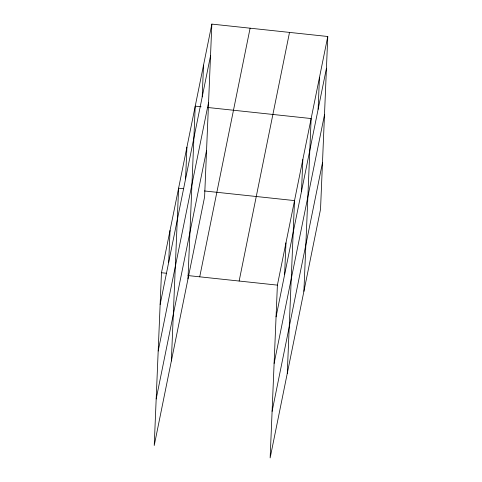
<?xml version="1.0" encoding="UTF-8"?>
<svg xmlns="http://www.w3.org/2000/svg" width="482" height="482" viewBox="0 0 482 482"><rect width="100%" height="100%" fill="white"/><g stroke="black" fill="none" stroke-linecap="round" stroke-linejoin="round"><path stroke-width="0.72" d="M211.851 24.1L161.47 272.734L154.228 445.501L204.609 196.873L211.851 24.1L327.772 36.499L320.53 209.266L270.149 457.9L277.391 285.127L327.772 36.499M168.706 262.214L170.038 230.462M171.357 360.97L178.599 188.197L183.75 188.745M185.582 178.924L186.914 147.173M187.98 278.921L195.222 106.148L201.108 106.775M202.205 96.876L203.537 65.124M284.627 274.613L285.959 242.862M287.278 373.363L294.52 200.596L204.35 190.95M301.503 191.324L302.835 159.572M303.907 291.315L311.143 118.548L207.73 107.486M318.126 109.275L319.458 77.524M160.138 304.485L210.52 55.852M158.192 351.017L208.567 102.389M156.18 398.963L206.555 150.336M199.723 276.825L250.104 28.191M239.138 281.036L289.513 32.408M276.059 316.879L326.441 68.251M274.113 363.416L324.488 114.782M272.101 411.363L322.482 162.729M161.47 272.734L166.621 273.282M187.956 275.565L277.391 285.127"/></g></svg>
